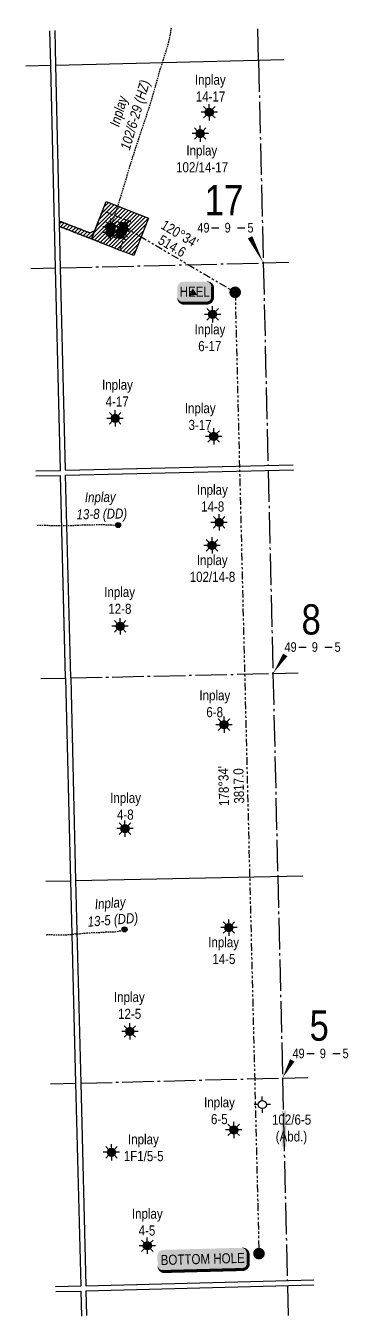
# Model space of a CAD drawing. Extents: x 606063 to 618175, y 5894688 to 5903993.
# Drawn here: x 610835 to 612114, y 5894771 to 5899891 of the extents above; entities that cross this region are included whole.
import ezdxf
from ezdxf.enums import TextEntityAlignment as Align

# ---------------------------------------------------------------- set-up
doc = ezdxf.new("R2010")
doc.units = 0
doc.header["$LTSCALE"] = 5
for name, pattern in [('DASHED1', [0.375, 0.25, -0.125]), ('foc-ACCESSROAD', [3.75, 2.5, -1.25]), ('foc-DOT', [1, 0.2, -0.8]), ('foc-DRILLPATH', [14.75, 6, -1.75, 1.75, -1.75, 1.75, -1.75]), ('foc-QUARTERLINE', [33, 25, -3, 2, -3])]:
    doc.linetypes.add(name, pattern=pattern)
for name, color, linetype in [('10', 1, 'Continuous'), ('9', 3, 'Continuous'), ('ABADATA-DRILL-T', 8, 'Continuous'), ('AS-UNDERLAY-H', 141, 'Continuous'), ('C-WS', 13, 'foc-ACCESSROAD'), ('C-WS-S', 13, 'Continuous'), ('CG-NOTES', 7, 'Continuous'), ('DETAIL-HZ-Existing', 8, 'foc-DOT'), ('DRILL-T', 8, 'Continuous'), ('L-BD', 7, 'Continuous'), ('L-MON', 1, 'Continuous'), ('L-QSEC', 8, 'foc-QUARTERLINE'), ('L-SEC', 7, 'Continuous'), ('L-SECLBL', 7, 'Continuous'), ('P-PDRILLPATH', 12, 'foc-DRILLPATH'), ('P-PROPOSED', 10, 'Continuous'), ('P-PROPOSED-EXISTING-H', 59, 'Continuous')]:
    doc.layers.add(name, color=color, linetype=linetype)
doc.styles.add('80', font='ARIALN.TTF', dxfattribs={"height": 10})
doc.styles.add('80L', font='ARIALN.TTF', dxfattribs={"height": 10})
doc.styles.add('SIMPLEX', font='ARIALN.TTF')
pattern_1 = [(45, (236.231, 2269.365), (-7.854701318, 7.854701318), [])]

# ---------------------------------------------------------------- blocks, each defined once
blk = doc.blocks.new('GAS')
h = blk.add_hatch(color=255)
h.dxf.hatch_style = 1
edge = h.paths.add_edge_path()
edge.add_arc((0, 0), 0.9, 0, 360)
for p, q in [((-0.81, 0), (-1.62, 0)), ((-0.57, 0.57), (-1.14, 1.14)), ((0, 0.81), (0, 1.62)), ((0.57, 0.57), (1.14, 1.14)), ((1.62, 0), (0.81, 0)), ((-0.57, -0.57), (-1.14, -1.14)), ((0, -0.81), (0, -1.62)), ((1.14, -1.14), (0.57, -0.57))]:
    blk.add_line(p, q)
blk.add_circle((0, 0), 0.8)
blk = doc.blocks.new('WC')
at = {"layer": 'L-MON'}
h = blk.add_hatch(color=255, dxfattribs=at)
h.dxf.hatch_style = 1
edge = h.paths.add_edge_path()
edge.add_arc((0, 0), 0.9, 0, 360)
at = {"layer": 'L-MON', "color": 240, "flags": 128}
for points in [[(-0.62, 0.5), (-1.23, 1.12)], [(0.52, 0.61), (1.13, 1.21)], [(-1.18, -1.18), (-0.56, -0.57)], [(1.16, -1.18), (0.56, -0.57)]]:
    blk.add_lwpolyline(points, dxfattribs=at)
at = {"layer": 'L-MON', "color": 240}
for radius in [0.8, 0.373]:
    blk.add_circle((0, 0), radius, dxfattribs=at)
blk = doc.blocks.new('plbh')
at = {"layer": 'L-MON'}
h = blk.add_hatch(color=255, dxfattribs=at)
h.dxf.hatch_style = 1
edge = h.paths.add_edge_path()
edge.add_arc((0, 0), 1.16, 0, 360)
h = blk.add_hatch(color=256, dxfattribs=at)
h.dxf.hatch_style = 1
h.paths.add_polyline_path([(-0.96, 0, 1), (0.96, 0, 1)])
h.paths.add_polyline_path([(0.91, 0, -1), (-0.91, 0, -1)], flags=16)
h.paths.add_polyline_path([(0.45, 0, -1), (-0.45, 0, -1)], flags=0)
h = blk.add_hatch(color=256, dxfattribs=at)
h.dxf.hatch_style = 1
h.paths.add_polyline_path([(-0.45, 0, 1), (0.45, 0, 1)])
h.paths.add_polyline_path([(0.4, 0, -1), (-0.4, 0, -1)], flags=16)
at = {"layer": 'L-MON', "color": 240}
for radius in [0.96, 0.91, 0.45, 0.4]:
    blk.add_circle((0, 0), radius, dxfattribs=at)
blk = doc.blocks.new('GABD')
for p, q in [((-0.81, 0), (-1.62, 0)), ((0, 0.81), (0, 1.62)), ((1.62, 0), (0.81, 0)), ((0, -0.81), (0, -1.62))]:
    blk.add_line(p, q)
blk.add_circle((0, 0), 0.8)
blk = doc.blocks.new('BH-Existing')
at = {"layer": 'ABADATA-DRILL-T'}
h = blk.add_hatch(color=256, dxfattribs=at)
h.dxf.hatch_style = 1
edge = h.paths.add_edge_path()
edge.add_arc((0, 0), 0.5, 0, 360)
blk.add_circle((0, 0), 0.5, dxfattribs=at)
blk = doc.blocks.new('*U601')
h = blk.add_hatch(color=255)
edge = h.paths.add_edge_path()
edge.add_line((-11.5, -11.5), (11.5, -11.5))
edge.add_arc((11.5, -5.5), 6, 270, 360)
edge.add_line((17.5, -5.5), (17.5, 4))
edge.add_arc((11.5, 4), 6, 0, 90)
edge.add_line((11.5, 10), (-11.5, 10))
edge.add_arc((-11.5, 4), 6, 90, 180)
edge.add_line((-17.5, 4), (-17.5, -5.5))
edge.add_arc((-11.5, -5.5), 6, 180, 270)
at = {"color": 14, "flags": 128}
blk.add_lwpolyline([(-11.5, -11.5, 3, 3, 0), (11.5, -11.5, 3, 3, 0.414214), (17.5, -5.5, 3, 3, 0), (17.5, 4, 3, 0, 0.414214), (11.5, 10, 0, 0, 0), (-11.5, 10, 0, 0, 0.414214), (-17.5, 4, 0, 0, 0), (-17.5, -5.5, 0, 3, 0.414214)], format="xyseb", close=True, dxfattribs=at)
blk.add_lwpolyline([(-6.4, -4.2, 0, 7.5, 0), (0, 0, 0, 0, 0)], format="xyseb", dxfattribs=at)
at = {"color": 14, "style": '80'}
blk.add_attdef('ENTER_TEXT_001', (-36, -5), '', height=10, dxfattribs=at)
blk = doc.blocks.new('L-SECLBL')
at = {"layer": '9', "color": 7}
for p, q in [((-5.1, -27.8), (-12.3, -27.8)), ((20.7, -27.8), (13.5, -27.8))]:
    blk.add_line(p, q, dxfattribs=at)
at = {"layer": '10', "color": 2, "style": 'SIMPLEX'}
blk.add_attdef('SEC', text='', height=30, dxfattribs=at).set_placement((0, 0), align=Align.MIDDLE)
at = {"layer": '10', "color": 5, "style": '80L'}
blk.add_attdef('TWP', text='', height=9.5, dxfattribs=at).set_placement((-14.4, -27.4), align=Align.MIDDLE_RIGHT)
blk.add_attdef('RGE', text='', height=9.5, dxfattribs=at).set_placement((3.6, -27.4), align=Align.MIDDLE_CENTER)
blk.add_attdef('MER', text='', height=9.5, dxfattribs=at).set_placement((23.2, -27.4), align=Align.MIDDLE_LEFT)
blk = doc.blocks.new('*U571')
h = blk.add_hatch(color=255)
edge = h.paths.add_edge_path()
edge.add_line((-39, -11.5), (39, -11.5))
edge.add_arc((39, -5.5), 6, 270, 360)
edge.add_line((45, -5.5), (45, 4))
edge.add_arc((39, 4), 6, 0, 90)
edge.add_line((39, 10), (-39, 10))
edge.add_arc((-39, 4), 6, 90, 180)
edge.add_line((-45, 4), (-45, -5.5))
edge.add_arc((-39, -5.5), 6, 180, 270)
at = {"color": 14, "flags": 128}
blk.add_lwpolyline([(-39, -11.5, 3, 3, 0), (39, -11.5, 3, 3, 0.414214), (45, -5.5, 3, 3, 0), (45, 4, 3, 0, 0.414214), (39, 10, 0, 0, 0), (-39, 10, 0, 0, 0.414214), (-45, 4, 0, 0, 0), (-45, -5.5, 0, 3, 0.414214)], format="xyseb", close=True, dxfattribs=at)
blk.add_lwpolyline([(-20.9, -4.1, 0, 7.5, 0), (0, 0, 0, 0, 0)], format="xyseb", dxfattribs=at)
at = {"color": 14, "style": '80'}
blk.add_attdef('ENTER_TEXT_001', (-36, -5), '', height=10, dxfattribs=at)

msp = doc.modelspace()

# ---------------------------------------------------------------- hatches: boundary and pattern name
at = {"layer": 'AS-UNDERLAY-H'}
h = msp.add_hatch(color=256, dxfattribs=at)
h.dxf.hatch_style = 1
h.paths.add_polyline_path([(611850.204, 5895585.992), (611868.14, 5895585.992), (611868.14, 5895443.338), (611850.204, 5895443.338)])
at = {"layer": 'P-PROPOSED-EXISTING-H'}
h = msp.add_hatch(dxfattribs=at)
h.set_pattern_fill('ANSI31', color=256, scale=3.498654, style=0)
h.set_pattern_definition(pattern_1)
h.paths.add_polyline_path([(611095.501, 5899045.383), (611139.266, 5899157.068), (611153.836, 5899194.252), (611321.354, 5899128.609), (611263.019, 5898979.74), (611207.186, 5899001.619)])
h = msp.add_hatch(dxfattribs=at)
h.set_pattern_fill('ANSI31', color=256, scale=3.498654, style=0)
h.set_pattern_definition(pattern_1)
h.paths.add_polyline_path([(610969.29, 5899094.84), (610968.781, 5899116.512), (611088.834, 5899069.468), (611108.266, 5899077.958), (611095.501, 5899045.383)])

# ---------------------------------------------------------------- linework, layer by layer
at = {"layer": 'C-WS', "flags": 128}
msp.add_lwpolyline([(610969.29, 5899094.84), (611095.501, 5899045.383), (611207.186, 5899001.619), (611250.951, 5899113.304), (611139.266, 5899157.068), (611108.266, 5899077.958), (611088.834, 5899069.468), (610968.781, 5899116.512)], close=True, dxfattribs=at)
at = {"layer": 'DETAIL-HZ-Existing', "linetype": 'DASHED1', "ltscale": 5, "flags": 128}
for points in [[(611173.642, 5899092.691), (611173.642, 5899092.691), (611173.838, 5899092.876), (611174.082, 5899093.122), (611174.435, 5899093.39), (611174.741, 5899093.588), (611174.986, 5899093.793), (611175.321, 5899094.021), (611175.732, 5899094.391), (611175.716, 5899094.631), (611175.196, 5899094.619), (611174.716, 5899094.647), (611174.294, 5899094.717), (611173.88, 5899094.847), (611173.627, 5899094.981), (611173.463, 5899095.167), (611173.401, 5899095.246), (611173.308, 5899095.344), (611173.193, 5899095.581), (611173.105, 5899095.909), (611173.216, 5899096.702), (611173.486, 5899097.949), (611173.696, 5899099.214), (611173.876, 5899100.469), (611174.01, 5899101.582), (611174.075, 5899102.624), (611174.384, 5899103.922), (611174.937, 5899105.475), (611175.543, 5899106.9), (611176.211, 5899107.807), (611176.65, 5899107.857), (611176.696, 5899107.188), (611176.516, 5899106.374), (611176.322, 5899105.679), (611176.059, 5899104.992), (611175.787, 5899104.215), (611175.752, 5899104.015), (611175.745, 5899103.884), (611175.824, 5899103.916), (611176.019, 5899104.131), (611176.309, 5899104.568), (611176.673, 5899105.247), (611177.089, 5899106.227), (611177.56, 5899107.479), (611178.083, 5899109.032), (611178.688, 5899110.887), (611179.397, 5899113.034), (611180.21, 5899115.464), (611181.126, 5899118.127), (611182.178, 5899120.993), (611183.333, 5899124.121), (611184.552, 5899127.542), (611185.841, 5899131.373), (611187.131, 5899135.546), (611188.466, 5899139.979), (611189.808, 5899144.502), (611191.205, 5899149.267), (611192.686, 5899154.254), (611194.283, 5899159.433), (611196.043, 5899164.857), (611197.969, 5899170.515), (611200, 5899176.335), (611202.077, 5899182.346), (611204.149, 5899188.567), (611206.234, 5899195.069), (611208.26, 5899201.529), (611210.322, 5899208.181), (611212.457, 5899215.104), (611214.591, 5899222.087), (611216.731, 5899229.21), (611218.889, 5899236.453), (611221.101, 5899243.918), (611223.369, 5899251.555), (611225.713, 5899259.353), (611228.088, 5899267.152), (611230.481, 5899275.002), (611232.852, 5899282.92), (611235.182, 5899290.908), (611237.519, 5899299.007), (611239.865, 5899307.145), (611242.31, 5899315.356), (611244.842, 5899323.639), (611247.377, 5899331.832), (611250.008, 5899340.217), (611251.345, 5899344.53), (611255.796, 5899358.741), (611257.434, 5899363.871), (611260.169, 5899372.489), (611262.912, 5899381.187), (611265.702, 5899390.006), (611268.521, 5899398.866), (611271.37, 5899407.717), (611274.261, 5899416.518), (611277.21, 5899425.371), (611280.207, 5899434.336), (611283.212, 5899443.34), (611286.266, 5899452.406), (611289.274, 5899461.34), (611292.347, 5899470.436), (611292.422, 5899470.648), (611295.46, 5899479.573), (611301.628, 5899497.706), (611307.755, 5899515.907), (611313.83, 5899534.178), (611319.833, 5899552.506), (611325.703, 5899570.582), (611331.459, 5899588.825), (611336.909, 5899607.29), (611342.123, 5899625.58), (611347.319, 5899643.829), (611352.607, 5899662.381), (611357.836, 5899680.901), (611363.084, 5899699.432), (611368.406, 5899717.845), (611373.933, 5899735.992), (611379.685, 5899753.995), (611385.57, 5899772.24), (611391.506, 5899790.497), (611397.228, 5899808.88), (611402.357, 5899827.407), (611406.65, 5899846.125), (611410.052, 5899864.922), (611412.587, 5899883.052)], [(610879.51, 5897909.729), (610886.269, 5897909.748), (610898.177, 5897909.991), (610909.621, 5897909.964), (610920.929, 5897909.323), (610932.16, 5897908.561), (610942.884, 5897908.116), (610953.352, 5897907.905), (610964.455, 5897907.9), (610976.216, 5897908.02), (610988.016, 5897908.171), (610999.414, 5897908.362), (611010.543, 5897908.548), (611021.479, 5897908.848), (611032.479, 5897909.4), (611043.816, 5897910.081), (611054.945, 5897910.666), (611065.768, 5897911.084), (611076.358, 5897911.236), (611086.599, 5897911.3), (611096.387, 5897911.493), (611105.756, 5897911.677), (611115.27, 5897912.013), (611124.946, 5897912.314), (611134.41, 5897912.249), (611143.388, 5897912.033), (611152.137, 5897911.751), (611160.948, 5897911.391), (611169.771, 5897910.961), (611178.493, 5897910.569), (611185, 5897910.324), (611186.972, 5897910.271), (611196.576, 5897910.239), (611200.974, 5897910.354)], [(610916.394, 5896284.153), (610916.394, 5896284.153), (610916.405, 5896284.133), (610916.457, 5896284.044), (610916.506, 5896284.096), (610916.684, 5896284.17), (610917.131, 5896284.321), (610919.406, 5896284.975), (610923.638, 5896285.766), (610929.527, 5896285.857), (610936.452, 5896285.321), (610943.513, 5896284.95), (610950.49, 5896284.746), (610957.556, 5896284.595), (610964.352, 5896284.406), (610971.689, 5896284.201), (610979.795, 5896284.044), (610988.425, 5896284.15), (610997.012, 5896284.785), (611005.34, 5896285.394), (611013.6, 5896285.931), (611021.592, 5896286.762), (611029.454, 5896287.639), (611037.483, 5896288.191), (611046.053, 5896288.706), (611054.496, 5896289.517), (611062.651, 5896290.252), (611070.649, 5896290.843), (611078.484, 5896291.59), (611086.358, 5896292.338), (611094.554, 5896293.023), (611103.077, 5896293.407), (611111.897, 5896293.527), (611120.345, 5896293.718), (611128.618, 5896294.106), (611136.605, 5896294.766), (611144.884, 5896295.324), (611152.815, 5896295.783), (611160.843, 5896296.365), (611168.549, 5896296.648), (611175.739, 5896296.72), (611182.732, 5896296.667), (611189.882, 5896296.787), (611195.834, 5896297.599), (611201.03, 5896298.683), (611205.841, 5896299.508), (611210.115, 5896300.26), (611214.036, 5896301.114), (611217.672, 5896302.131), (611220.887, 5896303.248), (611221.015, 5896303.301), (611223.632, 5896304.334), (611225.79, 5896305.256), (611227.027, 5896305.815)]]:
    msp.add_lwpolyline(points, dxfattribs=at)
at = {"layer": 'L-QSEC'}
for p, q in [((611758.067, 5899754.764), (611754.831, 5899891.245)), ((610854.665, 5898928.576), (610953.127, 5898930.865))]:
    msp.add_line(p, q, dxfattribs=at)
at = {"layer": 'L-QSEC', "flags": 128}
for points in [[(611758.067, 5899754.764), (611777.015, 5898950.432)], [(610973.151, 5898930.99), (611777.015, 5898950.432)], [(611777.015, 5898950.432), (611877.65, 5898952.866)], [(611777.015, 5898950.432), (611795.946, 5898146.853)], [(611796.42, 5898126.747), (611815.395, 5897321.257)], [(611012.986, 5897303.674), (611815.395, 5897321.257)], [(611815.395, 5897321.257), (611915.333, 5897323.447)], [(611815.395, 5897321.257), (611834.353, 5896516.543)], [(610894.352, 5897301.074), (610992.882, 5897303.233)], [(611834.353, 5896516.543), (611853.212, 5895716.008)], [(610932.739, 5895692.786), (611032.668, 5895695.307)], [(611052.774, 5895695.814), (611853.212, 5895716.008)], [(611853.212, 5895716.008), (611953.141, 5895718.529)], [(611853.212, 5895716.008), (611872.146, 5894912.285)], [(611872.619, 5894892.178), (611875.417, 5894773.442)]]:
    msp.add_lwpolyline(points, dxfattribs=at)
at = {"layer": 'L-SEC'}
for p, q in [((610972.158, 5898127.387), (610953.048, 5898930.503)), ((610992.262, 5898127.852), (610973.151, 5898930.982)), ((610992.266, 5898127.864), (611896.09, 5898149.219)), ((610992.872, 5897303.617), (610972.637, 5898107.283)), ((610992.882, 5897303.233), (610972.637, 5898107.283)), ((611012.975, 5897304.124), (610992.74, 5898107.789)), ((611012.986, 5897303.674), (610992.74, 5898107.789)), ((610992.744, 5898107.758), (611896.565, 5898129.113)), ((610992.882, 5897303.233), (611012.504, 5896499.162)), ((611012.985, 5897303.724), (611032.607, 5896499.653)), ((611012.496, 5896499.545), (611032.668, 5895695.307)), ((611032.602, 5896500.042), (611052.774, 5895695.814)), ((611032.668, 5895695.307), (611053.074, 5894891.104)), ((611052.774, 5895695.814), (611073.179, 5894891.624)), ((611073.179, 5894891.624), (611977.36, 5894915.005)), ((610953.146, 5894888.52), (611053.074, 5894891.104)), ((610953.656, 5894868.415), (611053.584, 5894870.999)), ((611053.584, 5894870.999), (611056.12, 5894771.069)), ((611073.69, 5894871.519), (611977.88, 5894894.9)), ((611073.69, 5894871.519), (611076.174, 5894773.623))]:
    msp.add_line(p, q, dxfattribs=at)
at = {"layer": 'L-SEC', "flags": 128}
for points in [[(610934.117, 5899735.039), (610930.858, 5899871.52)], [(610954.22, 5899735.519), (610950.962, 5899872.001)], [(610953.048, 5898930.503), (610934.117, 5899735.039)], [(610954.22, 5899735.521), (611858.838, 5899757.187)], [(610973.151, 5898930.976), (610954.22, 5899735.512)], [(610913.958, 5896497.078), (611012.506, 5896499.162)], [(611032.613, 5896499.587), (611934.292, 5896518.656)]]:
    msp.add_lwpolyline(points, dxfattribs=at)
at = {"layer": 'L-SEC'}
for points in [[(610835.054, 5899732.812), (610934.117, 5899735.039)], [(610874.258, 5898125.121), (610972.158, 5898127.387)], [(610874.748, 5898105.018), (610972.637, 5898107.283)]]:
    msp.add_lwpolyline(points, dxfattribs=at)
at = {"layer": 'L-SECLBL', "flags": 128}
for points in [[(611777.015, 5898950.432, 0, 19.992, 0), (611724.659, 5899052.15, 19.992, 19.992, 0)], [(611815.395, 5897321.257, 0, 19.992, 0), (611864.331, 5897395.329, 19.992, 19.992, 0)], [(611853.212, 5895716.008, 0, 19.992, 0), (611892.117, 5895786.298, 19.992, 19.992, 0)]]:
    msp.add_lwpolyline(points, format="xyseb", dxfattribs=at)
at = {"layer": 'P-PDRILLPATH', "flags": 128}
msp.add_lwpolyline([(611222.493, 5899095.41), (611665.399, 5898833.696), (611759.894, 5895019.376)], dxfattribs=at)
at = {"layer": 'P-PROPOSED'}
for points in [[(611095.501, 5899045.383), (611139.266, 5899157.068), (611153.836, 5899194.252), (611321.354, 5899128.609), (611263.019, 5898979.74), (611207.186, 5899001.619)], [(610969.29, 5899094.84), (610968.781, 5899116.512), (611088.834, 5899069.468), (611108.266, 5899077.958), (611095.501, 5899045.383)]]:
    msp.add_lwpolyline(points, close=True, dxfattribs=at)

# ---------------------------------------------------------------- block references
at = {"layer": 'ABADATA-DRILL-T', "xscale": 19.99230620000004, "yscale": 19.99230620000004, "zscale": 19.99230620000004}
for p in [(611200.974, 5897910.354), (611227.027, 5896305.815)]:
    msp.add_blockref('BH-Existing', p, dxfattribs=at)
at = {"layer": 'C-WS-S', "xscale": 19.99230620000004, "yscale": 19.99230620000004, "zscale": 19.99230620000004}
for p in [(611172.882, 5899093.614), (611169.771, 5899070.593, 936.41)]:
    msp.add_blockref('GAS', p, dxfattribs=at)
at = {"layer": 'CG-NOTES'}
ref = msp.add_blockref('*U601', (611506.017, 5898836.686), dxfattribs=dict(at, xscale=3.99846124000001, yscale=3.99846124000001, zscale=3.99846124000001))
ref.add_attrib('ENTER_TEXT_001', 'HEEL', (611445.303, 5898816.694), dxfattribs={"layer": '0', "color": 14, "height": 39.9846, "style": '80'})
ref = msp.add_blockref('*U571', (611537.118, 5894998.304), dxfattribs=dict(at, xscale=3.99846124000001, yscale=3.99846124000001, zscale=3.99846124000001, rotation=1.481273367882156))
ref.add_attrib('ENTER_TEXT_001', 'BOTTOM HOLE', (611370.512, 5894973.984), dxfattribs={"layer": '0', "color": 14, "height": 39.98461, "rotation": 1.481273, "style": '80'})
at = {"layer": 'DRILL-T', "xscale": 19.99230620000004, "yscale": 19.99230620000004, "zscale": 19.99230620000004}
for name, p in [('GAS', (611562.803, 5899548.419)), ('GAS', (611526.707, 5899463.636)), ('GAS', (611575.939, 5898746.339)), ('GAS', (611189.357, 5898333.515)), ('GAS', (611580.214, 5898261.856)), ('GAS', (611601.888, 5897920.806)), ('GAS', (611573.55, 5897829.53)), ('GAS', (611209.145, 5897508.503)), ('GAS', (611621.148, 5897117.929)), ('GAS', (611228.402, 5896705.626)), ('GAS', (611640.52, 5896313.052)), ('GAS', (611247.773, 5895900.75)), ('GABD', (611773.184, 5895610.729)), ('GAS', (611659.774, 5895510.288)), ('GAS', (611174.883, 5895421.436)), ('GAS', (611316.886, 5895050.432))]:
    msp.add_blockref(name, p, dxfattribs=at)
at = {"layer": 'L-MON', "color": 5}
for p, xscale, yscale, zscale in [((611222.493, 5899095.41, 936.919), 19.99230620000004, 19.99230620000004, 19.99230620000004), ((611209.734, 5899062.835, 936.919), 19.99230620000002, 19.99230620000002, 19.99230620000002), ((611215.193, 5899076.795, 936.919), 19.99230620000002, 19.99230620000002, 19.99230620000002)]:
    msp.add_blockref('WC', p, dxfattribs=dict(at, xscale=xscale, yscale=yscale, zscale=zscale))
at = {"layer": 'L-MON', "xscale": 19.99230620000004, "yscale": 19.99230620000004, "zscale": 19.99230620000004}
for p in [(611665.399, 5898833.696), (611759.894, 5895019.376)]:
    msp.add_blockref('plbh', p, dxfattribs=at)
at = {"layer": 'L-SECLBL', "xscale": 3.998461240000005, "yscale": 3.998461240000005, "zscale": 3.998461240000005}
for p, values in [((611621.358, 5899199.694), {'SEC': '17', 'TWP': '49', 'RGE': '9', 'MER': '5'}), ((611966.934, 5897535.911), {'SEC': '8', 'TWP': '49', 'RGE': '9', 'MER': '5'}), ((611998.721, 5895923.282), {'SEC': '5', 'TWP': '49', 'RGE': '9', 'MER': '5'})]:
    msp.add_blockref('L-SECLBL', p, dxfattribs=at).add_auto_attribs(values)

# ---------------------------------------------------------------- texts
at = {"layer": 'DRILL-T', "char_height": 39.98461, "attachment_point": 1, "style": '80L'}
for s, width, gutter_width, insert, rotation in [('\\pi80.01914;{\\fArial Narrow|b0|i1|c0|p34;Inplay\\P\\pi3.59561;102/6-29 (HZ)}', 282.85595, 50, (611143.842, 5899422.097), 73.555893), ('\\pi37.97529;{\\fArial Narrow|b0|i1|c0|p34;Inplay\\P\\pi3.59561;13-8 (DD)}', 198.76825, 50.019, (611030.704, 5898039.288), 1.120531), ('\\pi37.97529;{\\fArial Narrow|b0|i1|c0|p34;Inplay\\P\\pi3.59561;13-5 (DD)}', 198.76825, 50.019, (611069.138, 5896421.99), 4.72831)]:
    msp.add_mtext_dynamic_manual_height_columns(s, width=width, gutter_width=gutter_width, heights=[0], dxfattribs=dict(at, insert=insert, rotation=rotation))
for s, insert in [('\\pi-36.47067;Inplay\\P\\pi-32.76132;14-17', (611542.034, 5899697.258)), ('\\pi-36.47067;Inplay\\P\\pi-77.34171;102/14-17', (611508.448, 5899416.753)), ('\\pi-36.47067;Inplay\\P\\pi-21.66055;6-17', (611540.582, 5898706.948)), ('\\pi-36.47067;Inplay\\P\\pi-22.21968;4-17', (611173.819, 5898487.075)), ('\\pi-36.47067;Inplay\\P\\pi-21.56509;3-17', (611502.058, 5898394.071)), ('\\pi-36.47067;Inplay\\P\\pi-20.07862;14-8', (611550.477, 5898070.525)), ('\\pi-36.47067;Inplay\\P\\pi-64.65901;102/14-8', (611549.691, 5897791.436)), ('\\pi-36.47067;Inplay\\P\\pi-20.07862;12-8', (611182.396, 5897664.737)), ('\\pi-36.47067;Inplay\\P\\pi-8.97784;6-8', (611560.043, 5897254.738)), ('\\pi-36.47067;Inplay\\P\\pi-9.53697;4-8', (611206.073, 5896847.831)), ('\\pi-36.47067;Inplay\\P\\pi-20.16044;14-5', (611594.975, 5896275.023)), ('\\pi-36.47067;Inplay\\P\\pi-20.16044;12-5', (611221.016, 5896057.566)), ('\\pi-36.47067;Inplay\\P\\pi-9.05967;6-5', (611578.46, 5895639.781)), ('\\pi-52.00358;102/6-5\\P\\pi-37.32982;(Abd.)', (611863.536, 5895571.191)), ('\\pi-36.47067;Inplay\\P\\pi-53.25821;1F1/5-5', (611276.825, 5895493.023)), ('\\pi-36.47067;Inplay\\P\\pi-9.6188;4-5', (611292.147, 5895197.95))]:
    msp.add_mtext_dynamic_manual_height_columns(s, width=44.5305, gutter_width=50.019, heights=[0], dxfattribs=dict(at, insert=insert))
at = {"layer": 'L-BD', "char_height": 39.98461, "width": 39.15724, "attachment_point": 1, "style": '80L'}
for s, insert, rotation, line_spacing_factor in [("\\pi-56.08121;120°34' \\P\\pi-35.73434;514.6", (611435.912, 5899094.827), 329.421, 0.855), ("\\pi-56.08121;178°34'\\P\\pi-48.43068;3817.0 ", (611600.312, 5896851.367), 91.4191, 0.9)]:
    msp.add_mtext(s, dxfattribs=dict(at, insert=insert, rotation=rotation, line_spacing_factor=line_spacing_factor))

doc.saveas('drawing.dxf')
